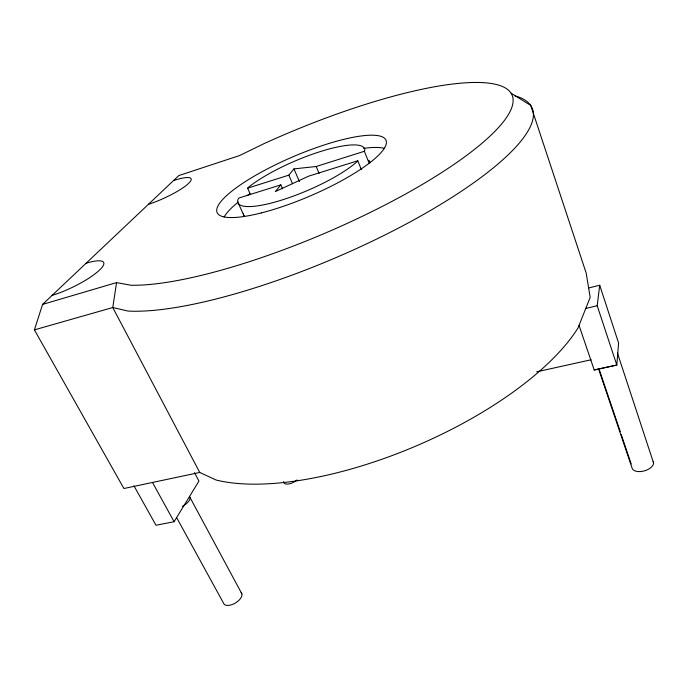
<?xml version="1.0" encoding="UTF-8"?>
<svg xmlns="http://www.w3.org/2000/svg" width="688" height="688" viewBox="0 0 688 688"><rect width="100%" height="100%" fill="white"/><g stroke="black" fill="none" stroke-linecap="round" stroke-linejoin="round"><path stroke-width="1.03" d="M579.038 325.424L594.217 369.981L616.809 365.044L597.201 305.739L599.704 285.253L588.636 287.98M199.744 472.458L123.909 488.506L34.4 329.879L42.57 304.406L178.828 175.569L239.605 155.548L263.857 143.715A225.518 53.286 -23.2 0 1 502.154 86.387A225.518 53.286 -23.2 0 1 396.426 199.004A225.518 53.286 -23.2 0 1 130.978 285.253L116.564 282.605L112.772 307.536L199.744 472.458L216.213 480.052A223.738 88.58 -23.2 0 0 413.531 447.062A223.738 88.58 -23.2 0 0 578.049 327.909L590.175 297.345L586.202 273.136L530.74 105.436L511.115 93.224M369.043 162.979L364.365 151.283L364.829 150.07A68.8 16.005 -23.2 0 0 320.144 151.627A68.8 16.005 -23.2 0 0 249.297 186.62L247.603 188.168L250.509 194.609M133.962 485.848L155.995 525.245L174.09 521.728L198.952 481.084L194.48 472.639M282.562 188.787L280.85 184.866L275.338 191.574L308.688 176.145L357.777 160.768L361.389 169.695M247.603 188.168L288.831 175.148L293.974 168.887L316.179 166.505L364.365 151.283M357.777 160.768L356.289 162.351A68.8 16.005 -23.2 0 1 281.684 200.088A68.8 16.005 -23.2 0 1 238.039 199.339L238.899 198.006L280.85 184.866M42.57 304.406L116.564 282.605M34.4 329.879L112.772 307.536L128.011 311.053A238.874 60.183 -23.2 0 0 418.184 217.46A238.874 60.183 -23.2 0 0 514.693 95.752M585.755 308.482L597.201 305.739M536.64 371.838L591.13 359.764M594.217 369.981L616.809 365.044L618.598 343.045L599.704 285.253M189.458 496.444L241.875 593.847M152.435 482.365L174.09 521.728M176.919 518.107L223.497 603.075A10.354 5.255 -30.7 0 0 235.313 603.058A10.354 5.255 -30.7 0 0 241.178 592.669M238.512 203.665L244.163 216.015A68.473 16.693 -23.2 0 1 243.311 213.529M288.831 175.148L292.589 183.825M293.974 168.887L299.443 181.623M316.179 166.505L319.06 173.35M599.36 369.895L620.241 431.565M621.264 434.592L631.188 463.918M598.551 368.914L632.238 468.545A11.12 6.037 -15.8 0 0 645.361 470.583A11.12 6.037 -15.8 0 0 653.265 461.493M653.6 463.033L617.712 353.873A11.636 5.263 -17.5 0 0 617.446 352.514M224.107 217.03A91.409 22.317 -23.2 0 1 238.254 202.126M247.035 195.676A91.409 22.317 -23.2 0 1 249.692 193.887M363.634 148.376A91.409 22.317 -23.2 0 1 384.386 148.376M368.949 160.252A68.473 16.693 -23.2 0 1 369.877 162.712M173.557 180.548A32.775 6.476 -24.5 0 1 188.443 183.515A32.775 6.476 -24.5 0 1 148.402 204.336M86.086 263.263A38.072 8.591 -26 0 1 99.416 270.169A38.072 8.591 -26 0 1 52.142 295.358M190.077 497.458A10.81 4.558 -29 0 1 186.199 503.805L183.963 505.422A10.81 4.558 -29 0 1 182.329 506.377M297.104 479.949A8.806 3.999 -26.6 0 1 288.186 484.017A8.806 3.999 -26.6 0 1 283.628 481.548M261.311 212.927A91.857 21.397 -23.2 0 0 386.372 141.702A91.857 21.397 -23.2 0 0 256.977 174.563A91.857 21.397 -23.2 0 0 261.311 212.927"/></g></svg>
